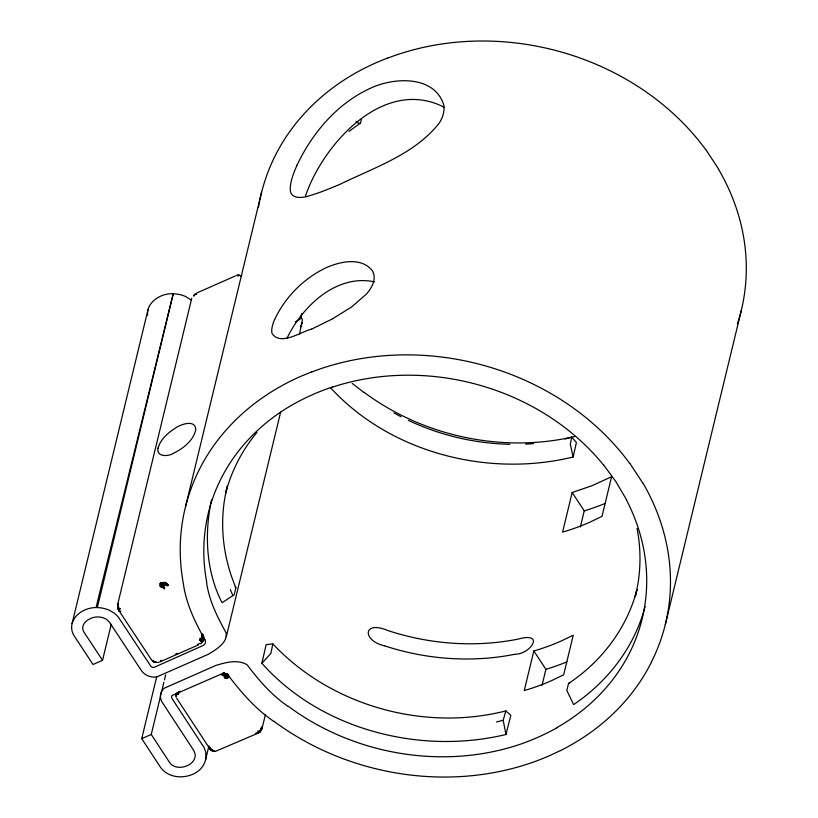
<?xml version="1.0" encoding="UTF-8"?>
<svg xmlns="http://www.w3.org/2000/svg" width="818" height="818" viewBox="0 0 818 818"><rect width="100%" height="100%" fill="white"/><g stroke="black" fill="none" stroke-linecap="round" stroke-linejoin="round"><path stroke-width="1.23" d="M161.606 583.398L166.33 582.61L165.175 584.778L162.823 586.7L160.164 585.463L160.348 583.316L164.96 582.375L164.019 584.124L160.348 583.316L161.78 587.293L163.6 587.815L164.428 589.042L164.643 587.109L163.6 587.815L162.117 585.688L160.297 586.629L160.543 584.185L161.964 582.723M212.22 750.331L210.563 749.268L210.686 748.296L209.858 748.265L212.864 750.944L210.349 749.462L213.437 751.282L209.326 748.133L212.251 750.873L214.664 750.689L213.917 751.353L212.251 750.873L209.837 748.838L176.596 698.132M240.604 275.492L241.801 275.983L240.339 275.983L241.484 275.87M177.721 693.153L176.841 694.523L178.263 694.41L178.365 693.04L179.97 691.241M202.118 635.31L201.484 638.009L201.995 638.633L202.445 634.308L203.733 638.889L203.201 639.359L202.455 639.062L202.445 634.308C204.602 636.281 203.334 639.533 201.606 636.271L202.445 634.308L203.733 638.889L202.639 641.803L201.177 641.588L199.807 640.085L200.042 638.081C204.878 646.251 202.67 633.04 203.621 637.488M178.263 694.41L179.295 691.517M151.933 660.535L119.06 610.801L119.07 609.216L117.741 607.866L117.608 605.156L118.334 609.543L119.408 611.271L120.829 611.547L118.661 610.167M161.258 586.169L161.156 583.807L160.348 583.316L163.508 582.406L160.164 585.463M258.079 733.102L259.48 732.222L257.394 733.429L259.296 731.149L257.731 731.026L258.733 732.723L257.885 733.204M203.733 638.889L203.508 640.177L203.109 636.087M202.455 639.062L202.997 637.784L202.445 634.308L203.201 639.359L202.332 635.617M210.523 504.583C204.48 537.273 206.627 572.794 222.067 602.713L234.204 594.758L235.881 587.733C222.251 555.913 218.672 519.624 227.414 486.004L225.727 492.968C231.463 470.728 242.363 449.92 257.056 432.282M330.349 387.538C390.084 452.763 488.049 477.804 573.142 457.006L576.383 442.466L571.598 437.098L565.136 439M119.408 611.271L118.303 608.827M194.858 294.961L195.635 293.57L193.467 296.085M211.606 499.706L210.666 503.806M227.762 678.05L226.75 676.302L224.429 677.335L225.073 678.541L227.21 677.161L228.437 675.177L224.541 673.03L223.161 673.02L223.273 674.022L224.868 674.819L228.754 675.821L228.447 677.13L223.907 676.179L224.429 677.335L226.218 677.846L227.762 678.05L228.447 677.13L228.232 674.318M71.636 628.152A20.44 17.28 13.6 0 0 73.947 635.535L93.027 664.513L102.536 660.3L84.039 632.253A9.427 7.965 13.6 0 1 82.741 628.214A10.072 8.517 13.6 0 1 82.843 626.813A10.695 9.049 13.6 0 1 83.058 625.882A11.687 9.877 13.6 0 1 83.62 624.492A13.057 11.033 13.6 0 1 84.448 623.142A14.111 11.933 13.6 0 1 85.164 622.273A15.654 13.231 13.6 0 1 86.452 621.026A18.241 15.419 13.6 0 1 88.027 619.86L90.563 618.49A16.677 14.09 13.6 0 1 94.868 617.181A15.746 13.313 13.6 0 1 96.309 617.007A15.43 13.037 13.6 0 1 102.414 617.57A13.998 11.83 13.6 0 1 104.765 618.428A12.434 10.511 13.6 0 1 106.32 619.236L109.315 621.987L141.187 670.279A14.468 12.229 13.6 0 0 146.442 675.065A14.172 11.973 13.6 0 0 148.825 676.149A13.875 11.728 13.6 0 0 150.072 676.537A13.446 11.37 13.6 0 0 153.283 677.069A12.863 10.869 13.6 0 0 155.216 677.048A12.597 10.644 13.6 0 0 157.128 676.772L208.478 654.216C215.666 649.758 228.294 642.631 225.962 632.539C217.24 616.813 208.979 600.289 206.545 582.252M299.552 333.969L302.374 319.95A5.695 4.816 13.6 0 0 302.057 318.979L300.717 316.474M261.852 663.265L266.157 644.666L272.834 643.889C330.922 705.781 423.765 731.793 505.821 710.924L510.821 715.28L505.974 734.482C420.472 755.106 320.983 729.881 261.852 663.265L270.881 653.449L272.834 643.889M72.086 623.561L148.017 309.685M71.647 628.152A20.849 17.628 13.6 0 1 71.739 625.381A21.789 18.415 13.6 0 1 72.659 621.772L74.448 618.336A25.634 21.667 13.6 0 1 76.35 615.923A27.689 23.405 13.6 0 1 78.722 613.715A30.01 25.368 13.6 0 1 80.563 612.355A31.687 26.779 13.6 0 1 83.692 610.535L84.827 609.983A26.616 22.495 13.6 0 1 88.508 608.633L91.013 608.04A26.421 22.331 13.6 0 1 94.806 607.58L97.322 607.549L173.252 293.682L179.377 294.46A26.912 22.74 13.6 0 1 182.833 295.441A26.012 21.994 13.6 0 1 186.054 296.77L191.504 300.278M102.536 660.3L111.238 624.318M117.782 603.991L191.76 298.233M204.919 639.768C195.154 622.253 186.054 603.786 183.375 583.684A247.077 208.846 13.6 0 1 185.635 506.24L261.545 192.373A273.764 231.402 13.6 0 1 268.641 170.379A246.453 208.314 13.6 0 1 352.742 74.642A249.418 210.819 13.6 0 1 376.72 62.475L387.732 57.945M273.907 721.456C255.973 709.37 241.586 692.928 228.611 675.821A5.419 4.581 13.6 0 0 224.838 673.613A5.501 4.652 13.6 0 0 221.872 673.827L172.271 695.433L171.494 696.455L171.944 698.398L204.091 747.58L205.717 751.885L205.972 757.611A27.066 22.884 13.6 0 1 201.484 767.918L200.727 768.787A26.421 22.331 13.6 0 1 198.181 771.118L196.197 772.509A26.626 22.505 13.6 0 1 192.792 774.278L191.606 774.748A31.687 26.779 13.6 0 1 189.214 775.556A30.01 25.368 13.6 0 1 185.625 776.394A27.679 23.395 13.6 0 1 183.242 776.701A26.319 22.25 13.6 0 1 179.715 776.824A24.438 20.654 13.6 0 1 176.279 776.517L175.164 776.333A22.434 18.957 13.6 0 1 172.997 775.822A21.605 18.262 13.6 0 1 170.901 775.137A20.839 17.607 13.6 0 1 167.935 773.797A20.44 17.28 13.6 0 1 160.747 767.632L141.729 738.634L156.739 676.598M288.13 706.415C272.057 695.556 259.224 680.75 247.568 665.423A5.481 4.632 13.6 0 0 246.821 664.635C237.568 659.114 225.441 662.519 215.84 665.433L164.561 688.081A12.597 10.644 13.6 0 0 162.833 689.646A12.863 10.869 13.6 0 0 161.831 691.016A13.446 11.37 13.6 0 0 160.911 693.02L160.625 694.093A14.172 11.973 13.6 0 0 160.43 696.885A14.468 12.229 13.6 0 0 162.393 702.539L194.05 750.934L195.195 754.493A12.434 10.511 13.6 0 1 195.175 756.006A14.018 11.851 13.6 0 1 194.541 758.603A15.072 12.74 13.6 0 1 193.498 760.648A15.695 13.272 13.6 0 1 190.471 763.848A16.677 14.09 13.6 0 1 187.281 765.679L184.479 766.65A18.231 15.409 13.6 0 1 182.434 767.08A16.708 14.121 13.6 0 1 181.105 767.243A15.327 12.955 13.6 0 1 179.807 767.294A14.111 11.933 13.6 0 1 178.549 767.253A13.057 11.033 13.6 0 1 177.332 767.11A11.687 9.877 13.6 0 1 175.614 766.722A10.695 9.049 13.6 0 1 174.029 766.149A10.072 8.517 13.6 0 1 172.588 765.382A9.427 7.965 13.6 0 1 169.643 762.55L151.258 734.452L163.866 682.345M164.469 679.87L165.665 674.901M226.32 636.67L280.646 412.119M205.635 759.564L208.641 747.161M262.087 728.337L265.38 714.717M533.827 650.954L524.256 690.545L528.356 689.339A224.889 190.093 13.6 0 0 551.547 680.637L563.674 674.789L573.254 635.187L561.128 641.046A224.889 190.093 13.6 0 1 537.937 649.748L533.827 650.954L545.903 669.318L542.017 685.412M572.171 492.497L562.59 532.089L566.69 530.892A224.889 190.093 13.6 0 0 589.88 522.191L602.007 516.332L611.588 476.73L591.833 485.78L572.171 492.497L584.236 510.861L580.351 526.956M665.32 624.533L741.251 310.656M96.064 607.539L173.252 293.682L170.737 293.713A26.421 22.331 13.6 0 0 166.944 294.173L164.438 294.766A26.616 22.495 13.6 0 0 160.768 296.116L159.622 296.668A31.687 26.779 13.6 0 0 156.494 298.488A30.021 25.378 13.6 0 0 154.663 299.838A27.679 23.395 13.6 0 0 152.291 302.057A25.624 21.657 13.6 0 0 150.379 304.47L149.377 306.157A22.843 19.305 13.6 0 0 148.273 308.785A21.8 18.425 13.6 0 0 147.669 311.515A20.828 17.607 13.6 0 0 147.577 314.286A20.44 17.28 13.6 0 0 147.649 315.216M637.069 528.459C641.435 550.954 640.934 574.4 635.218 596.608L636.905 589.635C627.12 628.152 601.486 661.65 568.541 683.449L566.813 690.453L573.612 704.595C607.846 681.588 634.676 646.772 645.065 606.578M301.842 313.529L300.533 318.826L295.298 321.924M348.979 131.381L360.503 123.027L361.587 118.692M202.711 636.026L201.484 638.009L202.015 636.854M302.251 322.803L301.351 325.114M208.927 745.965C210.563 753.01 208.856 745.147 208.917 747.55L209.837 748.838M505.974 734.482L503.193 720.28L505.821 710.924M203.222 640.586L202.23 641.997L201.944 640.392L201.177 641.588L201.381 639.86L200.533 640.975L200.747 639.083L199.807 640.085M260.114 731.701L259.009 732.141L261.576 729.4L259.684 732.028L260.114 731.701L258.478 732.529M160.88 661.067L161.166 660.208L160.512 661.21M176.391 694.339L176.852 692.979L176.126 693.991L177.209 693.132L177.455 694.543L178.365 693.04M117.874 608.398L117.577 607.171L118.937 610.116M274.684 319.439C285.339 296.822 304.163 277.946 326.842 267.384C340.769 261.463 361.127 256.975 372.118 270.441A57.955 27.086 -19.7 0 1 366.464 294.02L351.73 306.893L332.415 318.887M287.026 338.223C302.302 306.31 336.474 273.703 374.439 281.862M118.733 609.778L119.07 609.216L118.416 609.134L119.06 610.801M300.431 326.709L300.922 325.912M259.49 731.486L261.576 729.4M209.019 747.182L210.809 749.891L212.087 749.717M213.324 750.362L211.555 750.188L209.214 747.417M260.594 730.811L261.371 730.014L259.009 732.141M259.684 732.028L260.645 731.159L260.063 731.64M162.455 584.062L161.156 583.807L162.864 585.187L165.175 584.778L164.019 584.124L165.696 584.083L160.348 583.316L161.463 584.788L164.53 585.443L160.348 583.316M227.21 677.161L228.058 676.486L227.077 673.674M200.553 643.827L201.749 642.887M195.492 294.235L196.361 293.57L196.524 294.398M568.541 683.449L569.655 682.805M162.823 586.7L161.78 587.293L160.297 586.629M332.057 319.081L311.934 328.979M209.684 747.703L209.694 748.582M160.175 584.359L161.463 584.788M560.627 750.464L549.941 755.495A249.418 210.829 13.6 0 1 532.937 762.233A246.954 208.743 13.6 0 1 274.01 721.343M118.334 609.543L119.07 609.216M175.349 654.288L177.68 653.255M197.496 644.441L199.827 643.398M227.721 675.872L228.57 675.494M196.923 292.905L235.472 275.922M160.021 661.834L198.569 644.86M256.913 733.664L215.287 751.445M141.729 738.634L151.258 734.452M311.648 329.102C300.738 331.822 280.779 346.178 272.087 333.57A57.526 16.984 -47.1 0 1 274.603 319.48M360.503 123.027L359.46 123.467L356.045 121.841M311.801 371.812L300.789 376.341A249.418 210.829 13.6 0 0 284.552 384.235A246.453 208.324 13.6 0 0 192.721 484.256A273.693 231.341 13.6 0 0 185.614 506.24M159.081 662.212L157.629 662.58M164.96 582.375L161.77 583.183M584.236 510.861L585.923 510.371A249.418 210.819 13.6 0 0 605.248 503.418M545.903 669.318L547.59 668.827A249.418 210.819 13.6 0 0 566.915 661.874M496.506 721.987L503.193 720.28M514.399 654.298C530.759 654.605 545.626 631.312 518.06 639.134A223.437 188.866 13.6 0 1 388.008 630.586C362.906 619.891 361.842 640.494 384.327 645.811M239.429 275.114L236.862 275.41L239.5 275.298M237.68 276.044L238.621 275.85M228.437 675.177L225.206 675.78L224.541 673.03M161.892 582.958L166.074 583.357L161.402 583.612M525.626 444.113L533.551 443.622M236.862 275.41L238.406 275.329M509.911 444.297C474.849 443.54 439.982 435.309 408.274 420.319M225.932 673.95L223.273 674.022L223.529 675.075L228.324 674.881L225.932 673.95L226.75 676.302L225.206 675.78L226.218 677.846M97.322 607.549L101.033 607.876A27.076 22.884 13.6 0 1 106.902 609.308A26.012 21.994 13.6 0 1 110.123 610.637L114.776 613.49L118.262 616.976L150.768 666.159L152.414 667.416L153.968 667.416L203.447 645.351A5.44 4.601 13.6 0 0 204.929 639.768M161.995 584.43L163.498 584.665M162.117 585.688L163.743 586.087L162.864 585.187M227.465 675.279L223.161 673.02M394 412.967L401.065 416.751M571.598 437.098L570.32 444.358L573.142 457.006M211.852 750.045L214.326 751.159L211.208 750.137L209.551 747.683L211.208 750.137L213.917 751.353L211.555 750.188M444.419 107.352C385.932 77.158 327.22 139.725 307.507 190.461A82.066 18.364 -55.1 0 0 305.574 195.891M364.061 392.538L352.18 383.386M152.588 660.443L154.193 662.161L152.7 661.087L153.896 661.762L153.794 661.169M193.907 295.165L194.479 295.758M603.582 464.849L616.077 481.925L626.588 499.87M117.608 605.156L118.027 608.704M705.74 149.438L718.541 168.927M629.799 463.305L642.611 482.794M228.058 676.486L228.447 677.13M235.165 586.557L235.881 587.733M230.339 589.645L232.925 595.678M178.723 691.691L179.162 692.785M203.263 635.76L203.754 637.11M118.252 607.764L118.15 603.817L117.761 607.917M176.044 693.47L176.126 693.991M332.773 387.037A223.028 188.518 13.6 0 1 603.449 464.921M288.263 706.271A223.467 188.886 13.6 0 0 522.487 743.47A224.889 190.093 13.6 0 0 537.835 737.335A224.725 189.95 13.6 0 0 556.751 727.867M206.729 582.171A223.467 188.886 13.6 0 1 284.194 409.757A222.721 188.252 13.6 0 1 297.946 401.761A224.889 190.093 13.6 0 1 312.629 394.613A224.725 189.96 13.6 0 1 332.711 386.914M626.445 499.91A223.028 188.518 13.6 0 1 556.659 727.744M574.696 436.526A223.467 188.886 13.6 0 1 364.194 392.405M311.873 371.934A246.832 208.631 13.6 0 1 629.676 463.377M387.814 58.068A246.832 208.631 13.6 0 1 705.607 149.51M514.42 654.359A223.437 188.866 13.6 0 1 384.348 645.75M258.447 207.455A247.087 208.856 13.6 0 1 259.623 200.952M259.838 199.878A247.087 208.856 13.6 0 1 261.566 192.373M651.435 662.191A246.167 208.079 13.6 0 1 560.657 750.505M642.774 482.732A247.23 208.968 13.6 0 1 651.332 662.151M718.398 168.989A246.832 208.631 13.6 0 1 737.417 323.908M260.942 729.646L260.932 730.494L258.58 732.427L256.351 733.572L255.686 733.173L257.537 733.01L259.296 731.149L259.5 731.803L260.196 730.413L260.288 731.169L261.31 727.744L260.932 730.494L261.791 726.844L260.942 729.646M157.986 448.274C156.126 457.119 168.396 456.669 173.447 453.305C183.16 448.489 193.304 440.79 195.778 429.675C195.43 419.184 181.095 424.164 175.788 427.855C168.171 432.691 160.4 439.205 157.986 448.274M261.975 728.03L261.453 729.799L261.975 728.03M176.259 695.729L176.105 696.701L175.85 694.738L176.259 695.729M297.087 165.021L294.613 170.85A83.324 20.184 -53.1 0 0 290.257 188.886C289.746 199.306 302.435 198.304 309.173 195.799C319.889 192.762 330.175 188.406 340.441 184.091C374.93 167.22 414.9 154.213 439.358 122.925A82.986 41.524 -10.3 0 0 443.734 104.878C434.338 74.878 393.274 77.229 370.135 88.395C337.21 103.508 312.435 132.741 297.087 165.021M167.322 583.991L166.289 585.606L168.017 585.77L166.882 584.809L168.488 584.87L167.322 583.991M120.338 608.674L119.408 609.083L118.886 607.927L120.338 608.674M223.529 675.075L222.097 675.463L221.821 674.318L223.529 675.075M156.34 662.243L154.357 661.782L156.34 662.243"/></g></svg>
